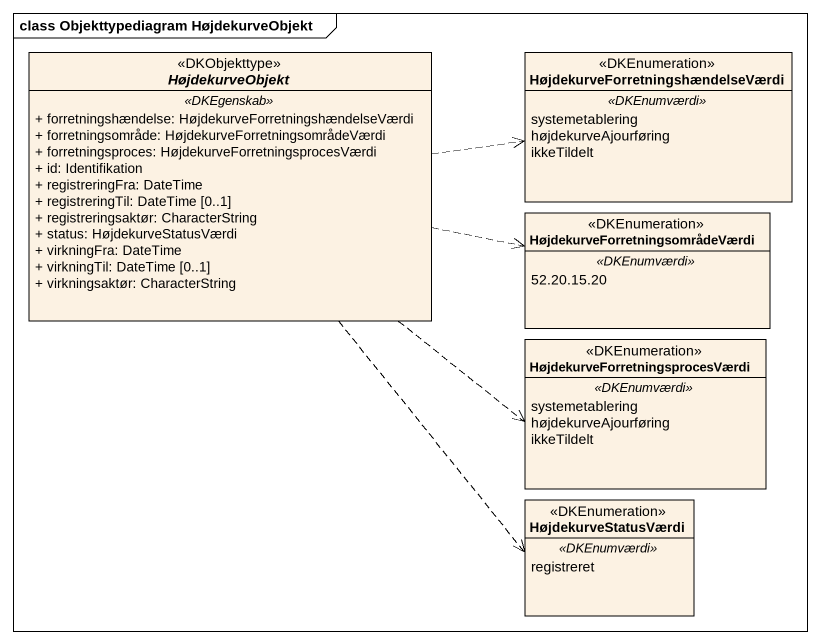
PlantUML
@startuml
mainframe class Objekttypediagram HøjdekurveObjekt
hide circle
hide empty members
skinparam classAttributeIconSize 0
abstract class HøjdekurveObjekt <<DKObjekttype>> {
  .. <<DKEgenskab>> ..
  + forretningshændelse: HøjdekurveForretningshændelseVærdi
  + forretningsområde: HøjdekurveForretningsområdeVærdi
  + forretningsproces: HøjdekurveForretningsprocesVærdi
  + id: Identifikation
  + registreringFra: DateTime
  + registreringTil: DateTime [0..1]
  + registreringsaktør: CharacterString
  + status: HøjdekurveStatusVærdi
  + virkningFra: DateTime
  + virkningTil: DateTime [0..1]
  + virkningsaktør: CharacterString
}
enum "HøjdekurveForretningshændelseVærdi" as HøjdekurveForretningshændels <<DKEnumeration>> {
  .. <<DKEnumværdi>> ..
  systemetablering
  højdekurveAjourføring
  ikkeTildelt
}
enum "HøjdekurveForretningsområdeVærdi" as HøjdekurveForretningsområdeV <<DKEnumeration>> {
  .. <<DKEnumværdi>> ..
  52.20.15.20
}
enum "HøjdekurveForretningsprocesVærdi" as HøjdekurveForretningsprocesV <<DKEnumeration>> {
  .. <<DKEnumværdi>> ..
  systemetablering
  højdekurveAjourføring
  ikkeTildelt
}
enum HøjdekurveStatusVærdi <<DKEnumeration>> {
  .. <<DKEnumværdi>> ..
  registreret
}
HøjdekurveObjekt .right.> HøjdekurveForretningshændels
HøjdekurveObjekt .right.> HøjdekurveForretningsområdeV
HøjdekurveObjekt .right.> HøjdekurveForretningsprocesV
HøjdekurveObjekt ..> HøjdekurveStatusVærdi
@enduml
